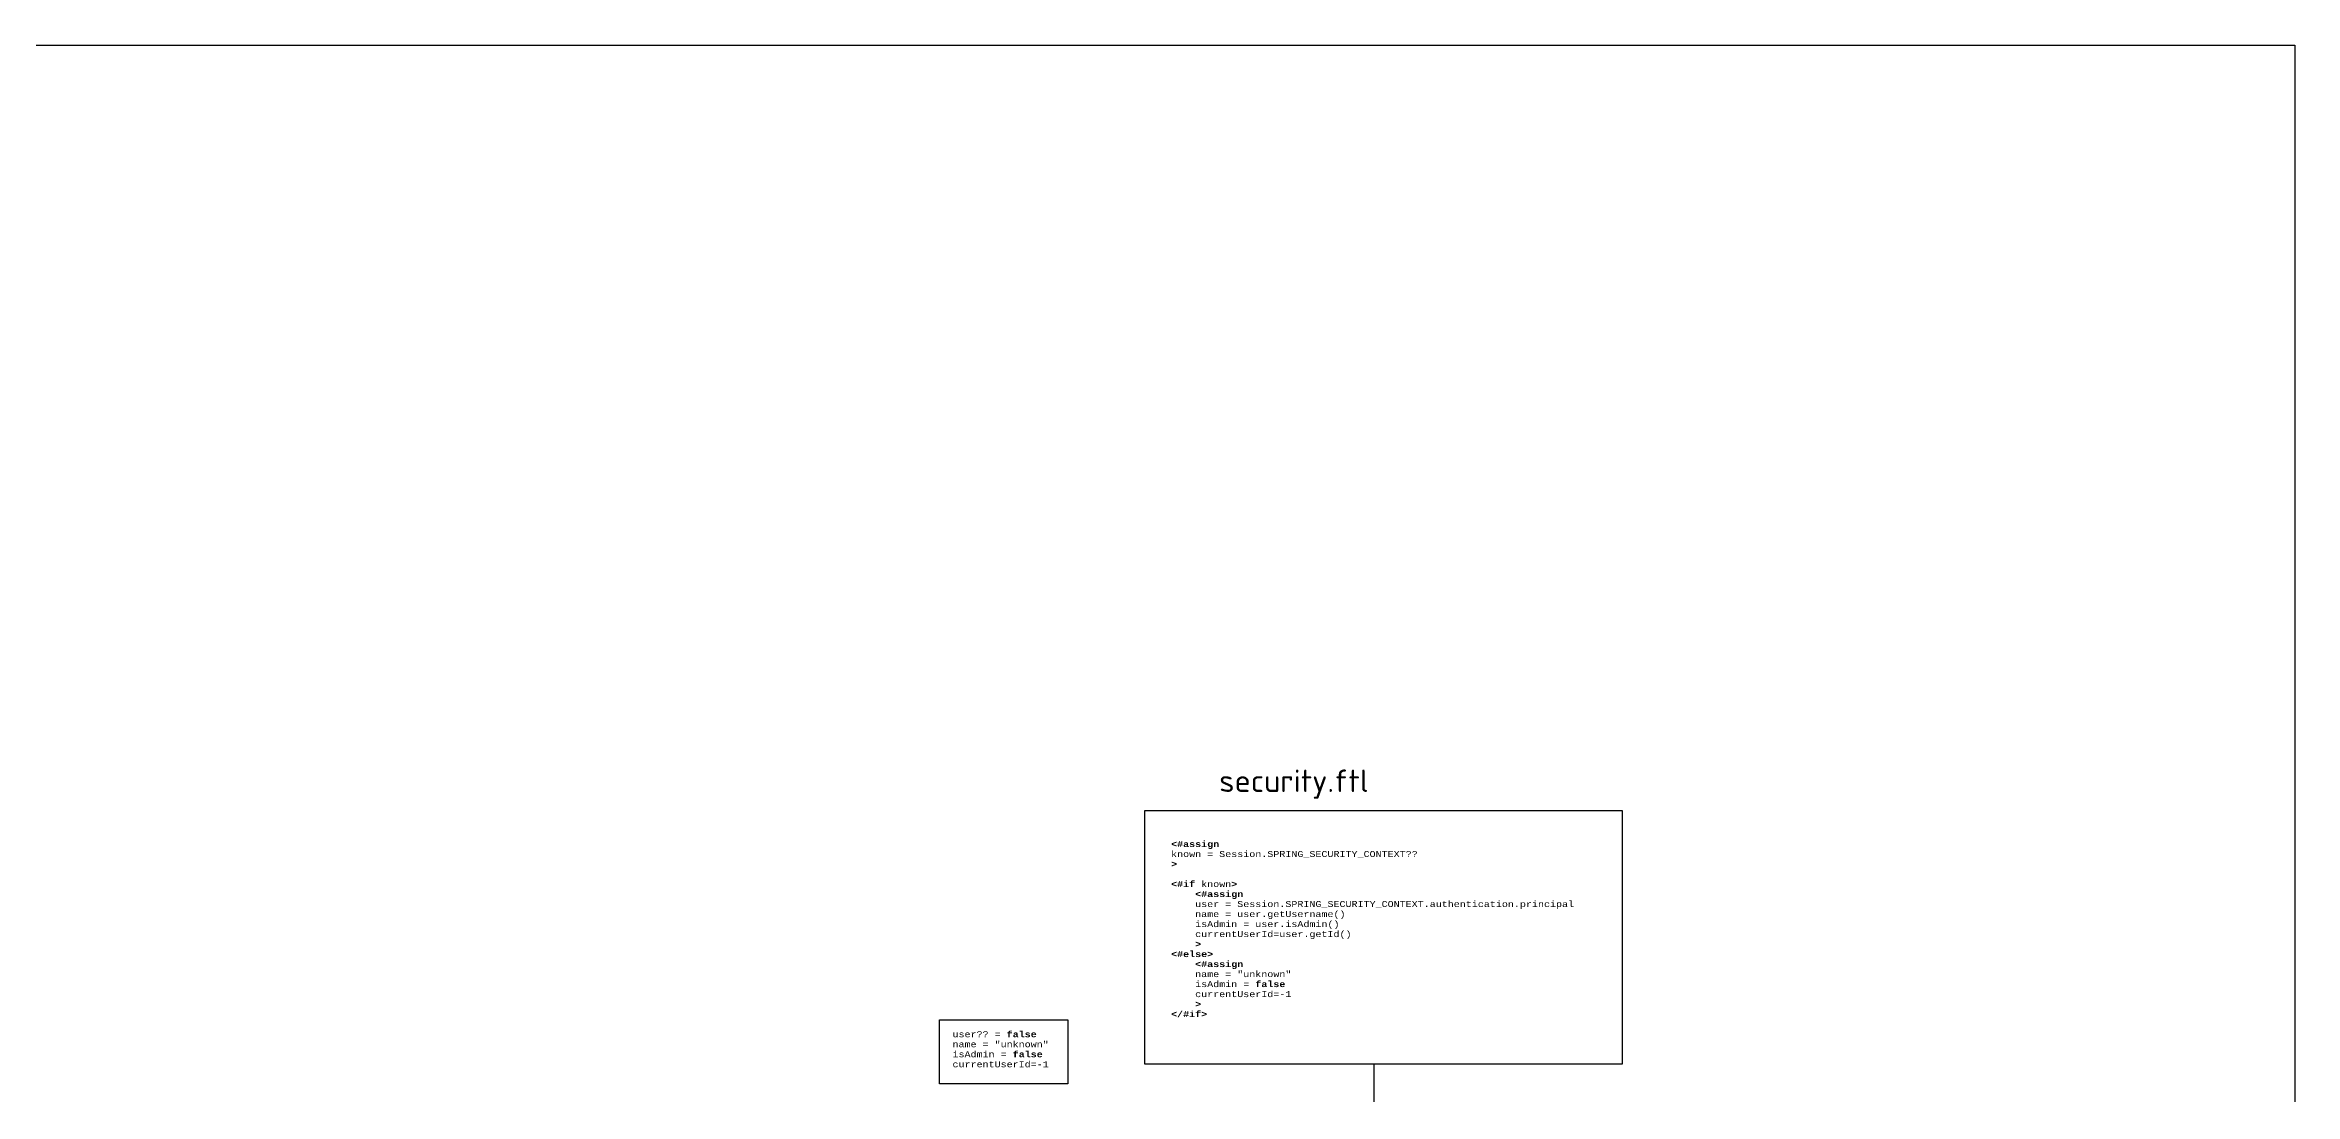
# Model space of a CAD drawing. Header units: millimetres. Extents: x 5801 to 8280, y 2723 to 3738.
# Drawn here: x 7577 to 8280, y 3411 to 3738 of the extents above; entities that cross this region are included whole.
import ezdxf

# ---------------------------------------------------------------- set-up
doc = ezdxf.new("R2010")
doc.units = ezdxf.units.MM
doc.styles.get("Standard").update_dxf_attribs({"font": 'arial.ttf'})

msp = doc.modelspace()

# ---------------------------------------------------------------- linework, layer by layer
at = {"color": 4, "lineweight": 30}
msp.add_lwpolyline([(7065.88, 3738.43), (8279.92, 3738.43), (8279.92, 2814.83), (7065.88, 2814.83)], close=True, dxfattribs=at)
at = {"color": 2, "lineweight": 30}
for points in [[(7920.58, 3499.25), (8069.73, 3499.25), (8069.73, 3420.08), (7920.58, 3420.08)], [(7856.45, 3433.9), (7896.53, 3433.9), (7896.53, 3413.86), (7856.45, 3413.86)]]:
    msp.add_lwpolyline(points, close=True, dxfattribs=at)
msp.add_lwpolyline([(7992.1, 3420.08), (7992.1, 3407.55), (7611.94, 3407.55)], dxfattribs=at)

# ---------------------------------------------------------------- texts
at = {"attachment_point": 1}
for s, width, insert, char_height in [('{\\fISOCPEUR|b0|i0|c0|p34;security.ftl}', 101.5882, (7943.82, 3512.06), 7), ('{\\fCourier New|b1|i0|c204|p49;\\H0.75x;\\C23;\\c3307724;<#assign^J\\fCourier New|b0|i0|c204|p49;\\C9;\\c13023145;known = Session.SPRING_SECURITY_CONTEXT\\C153;\\c12293992;??^J\\fCourier New|b1|i0|c204|p49;\\C23;\\c3307724;>^J^J<#if \\fCourier New|b0|i0|c204|p49;\\C9;\\c13023145;known\\fCourier New|b1|i0|c204|p49;\\C23;\\c3307724;>^J    <#assign^J    \\fCourier New|b0|i0|c204|p49;\\C9;\\c13023145;user = Session.SPRING_SECURITY_CONTEXT.authentication.principal^J    name = user.getUsername()^J    isAdmin = user.isAdmin()^J    currentUserId=user.getId()^J    \\fCourier New|b1|i0|c204|p49;\\C23;\\c3307724;>^J<#else>^J    <#assign^J    \\fCourier New|b0|i0|c204|p49;\\C9;\\c13023145;name = \\C75;\\c5867370;"unknown"^J    \\C9;\\c13023145;isAdmin = \\fCourier New|b1|i0|c204|p49;\\C23;\\c3307724;false^J    \\fCourier New|b0|i0|c204|p49;\\C9;\\c13023145;currentUserId=-\\C153;\\c12293992;1^J    \\fCourier New|b1|i0|c204|p49;\\C23;\\c3307724;>^J</#if>}', 143.1692, (7928.79, 3489.74), 2.5), ('{\\fCourier New|b1|i0|c204|p49;\\H0.75x;\\C23;\\c3307724;    \\fCourier New|b0|i0|c204|p49;\\C9;\\c13023145;user\\fCourier New|b0|i0|c0|p49;??\\fCourier New|b0|i0|c204|p49; = \\fCourier New|b1|i0|c0|p49;\\C23;\\c3307724;false\\P\\fCourier New|b1|i0|c204|p49;    \\fCourier New|b0|i0|c204|p49;\\C9;\\c13023145;name = \\C75;\\c5867370;"\\fCourier New|b0|i0|c0|p49;unknown\\fCourier New|b0|i0|c204|p49;"^J    \\C9;\\c13023145;isAdmin = \\fCourier New|b1|i0|c0|p49;\\C23;\\c3307724;false\\fCourier New|b1|i0|c204|p49;^J    \\fCourier New|b0|i0|c204|p49;\\C9;\\c13023145;currentUserId=\\fCourier New|b0|i0|c0|p49;-\\fCourier New|b0|i0|c204|p49;\\C153;\\c12293992;1}', 48.321, (7852.98, 3430.31), 2.5)]:
    msp.add_mtext_dynamic_manual_height_columns(s, width=width, gutter_width=12.5, heights=[0], dxfattribs=dict(at, insert=insert, char_height=char_height))

doc.saveas('drawing.dxf')
